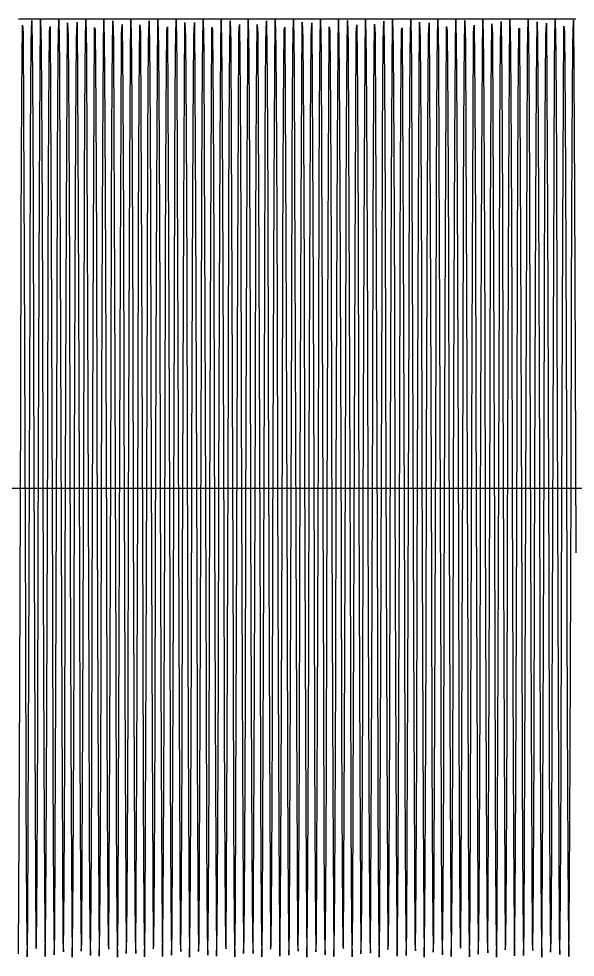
# Model space of a CAD drawing. Header units: metres. Extents: x 5 to 509, y -1 to 159.
# Drawn here: x 476.36 to 485.84, y 95 to 111 of the extents above; entities that cross this region are included whole.
import ezdxf

# ---------------------------------------------------------------- set-up
doc = ezdxf.new("R2010")
doc.units = ezdxf.units.M
doc.linetypes.add('DASHED', pattern=[0.6, 0.35, -0.25])
doc.layers.add('BASE', color=8, linetype='Continuous')
doc.layers.add('WAVE', color=7, linetype='Continuous')

msp = doc.modelspace()

# ---------------------------------------------------------------- linework, layer by layer
at = {"layer": 'BASE'}
msp.add_line((29, 103), (501, 103), dxfattribs=at)
at = {"layer": 'WAVE', "linetype": 'DASHED'}
msp.add_lwpolyline([(476.349, 111), (476.359, 111), (476.369, 111), (476.379, 111), (476.389, 111), (476.399, 111), (476.409, 111), (476.419, 111), (476.429, 111), (476.439, 111), (476.449, 111), (476.459, 111), (476.469, 111), (476.479, 111), (476.489, 111), (476.499, 111), (476.509, 111), (476.519, 111), (476.529, 111), (476.539, 111), (476.549, 111), (476.559, 111), (476.569, 111), (476.579, 111), (476.589, 111), (476.599, 111), (476.609, 111), (476.619, 111), (476.629, 111), (476.639, 111), (476.649, 111), (476.659, 111), (476.669, 111), (476.679, 111), (476.689, 111), (476.699, 111), (476.709, 111), (476.719, 111), (476.729, 111), (476.739, 111), (476.749, 111), (476.759, 111), (476.769, 111), (476.779, 111), (476.789, 111), (476.799, 111), (476.809, 111), (476.819, 111), (476.829, 111), (476.839, 111), (476.849, 111), (476.859, 111), (476.869, 111), (476.879, 111), (476.889, 111), (476.899, 111), (476.909, 111), (476.919, 111), (476.929, 111), (476.939, 111), (476.949, 111), (476.959, 111), (476.969, 111), (476.979, 111), (476.989, 111), (476.999, 111), (477.009, 111), (477.019, 111), (477.029, 111), (477.039, 111), (477.049, 111), (477.059, 111), (477.069, 111), (477.079, 111), (477.089, 111), (477.099, 111), (477.109, 111), (477.119, 111), (477.129, 111), (477.139, 111), (477.149, 111), (477.159, 111), (477.169, 111), (477.179, 111), (477.189, 111), (477.199, 111), (477.209, 111), (477.219, 111), (477.229, 111), (477.239, 111), (477.249, 111), (477.259, 111), (477.269, 111), (477.279, 111), (477.289, 111), (477.299, 111), (477.309, 111), (477.319, 111), (477.329, 111), (477.339, 111), (477.349, 111), (477.359, 111), (477.369, 111), (477.379, 111), (477.389, 111), (477.399, 111), (477.409, 111), (477.419, 111), (477.429, 111), (477.439, 111), (477.449, 111), (477.459, 111), (477.469, 111), (477.479, 111), (477.489, 111), (477.499, 111), (477.509, 111), (477.519, 111), (477.529, 111), (477.539, 111), (477.549, 111), (477.559, 111), (477.569, 111), (477.579, 111), (477.589, 111), (477.599, 111), (477.609, 111), (477.619, 111), (477.629, 111), (477.639, 111), (477.649, 111), (477.659, 111), (477.669, 111), (477.679, 111), (477.689, 111), (477.699, 111), (477.709, 111), (477.719, 111), (477.729, 111), (477.739, 111), (477.749, 111), (477.759, 111), (477.769, 111), (477.779, 111), (477.789, 111), (477.799, 111), (477.809, 111), (477.819, 111), (477.829, 111), (477.839, 111), (477.849, 111), (477.859, 111), (477.869, 111), (477.879, 111), (477.889, 111), (477.899, 111), (477.909, 111), (477.919, 111), (477.929, 111), (477.939, 111), (477.949, 111), (477.959, 111), (477.969, 111), (477.979, 111), (477.989, 111), (477.999, 111), (478.009, 111), (478.019, 111), (478.029, 111), (478.039, 111), (478.049, 111), (478.059, 111), (478.069, 111), (478.079, 111), (478.089, 111), (478.099, 111), (478.109, 111), (478.119, 111), (478.129, 111), (478.139, 111), (478.149, 111), (478.159, 111), (478.169, 111), (478.179, 111), (478.189, 111), (478.199, 111), (478.209, 111), (478.219, 111), (478.229, 111), (478.239, 111), (478.249, 111), (478.259, 111), (478.269, 111), (478.279, 111), (478.289, 111), (478.299, 111), (478.309, 111), (478.319, 111), (478.329, 111), (478.339, 111), (478.349, 111), (478.359, 111), (478.369, 111), (478.379, 111), (478.389, 111), (478.399, 111), (478.409, 111), (478.419, 111), (478.429, 111), (478.439, 111), (478.449, 111), (478.459, 111), (478.469, 111), (478.479, 111), (478.489, 111), (478.499, 111), (478.509, 111), (478.519, 111), (478.529, 111), (478.539, 111), (478.549, 111), (478.559, 111), (478.569, 111), (478.579, 111), (478.589, 111), (478.599, 111), (478.609, 111), (478.619, 111), (478.629, 111), (478.639, 111), (478.649, 111), (478.659, 111), (478.669, 111), (478.679, 111), (478.689, 111), (478.699, 111), (478.709, 111), (478.719, 111), (478.729, 111), (478.739, 111), (478.749, 111), (478.759, 111), (478.769, 111), (478.779, 111), (478.789, 111), (478.799, 111), (478.809, 111), (478.819, 111), (478.829, 111), (478.839, 111), (478.849, 111), (478.859, 111), (478.869, 111), (478.879, 111), (478.889, 111), (478.899, 111), (478.909, 111), (478.919, 111), (478.929, 111), (478.939, 111), (478.949, 111), (478.959, 111), (478.969, 111), (478.979, 111), (478.989, 111), (478.999, 111), (479.009, 111), (479.019, 111), (479.029, 111), (479.039, 111), (479.049, 111), (479.059, 111), (479.069, 111), (479.079, 111), (479.089, 111), (479.099, 111), (479.109, 111), (479.119, 111), (479.129, 111), (479.139, 111), (479.149, 111), (479.159, 111), (479.169, 111), (479.179, 111), (479.189, 111), (479.199, 111), (479.209, 111), (479.219, 111), (479.229, 111), (479.239, 111), (479.249, 111), (479.259, 111), (479.269, 111), (479.279, 111), (479.289, 111), (479.299, 111), (479.309, 111), (479.319, 111), (479.329, 111), (479.339, 111), (479.349, 111), (479.359, 111), (479.369, 111), (479.379, 111), (479.389, 111), (479.399, 111), (479.409, 111), (479.419, 111), (479.429, 111), (479.439, 111), (479.449, 111), (479.459, 111), (479.469, 111), (479.479, 111), (479.489, 111), (479.499, 111), (479.509, 111), (479.519, 111), (479.529, 111), (479.539, 111), (479.549, 111), (479.559, 111), (479.569, 111), (479.579, 111), (479.589, 111), (479.599, 111), (479.609, 111), (479.619, 111), (479.629, 111), (479.639, 111), (479.649, 111), (479.659, 111), (479.669, 111), (479.679, 111), (479.689, 111), (479.699, 111), (479.709, 111), (479.719, 111), (479.729, 111), (479.739, 111), (479.749, 111), (479.759, 111), (479.769, 111), (479.779, 111), (479.789, 111), (479.799, 111), (479.809, 111), (479.819, 111), (479.829, 111), (479.839, 111), (479.849, 111), (479.859, 111), (479.869, 111), (479.879, 111), (479.889, 111), (479.899, 111), (479.909, 111), (479.919, 111), (479.929, 111), (479.939, 111), (479.949, 111), (479.959, 111), (479.969, 111), (479.979, 111), (479.989, 111), (479.999, 111), (480.009, 111), (480.019, 111), (480.029, 111), (480.039, 111), (480.049, 111), (480.059, 111), (480.069, 111), (480.079, 111), (480.089, 111), (480.099, 111), (480.109, 111), (480.119, 111), (480.129, 111), (480.139, 111), (480.149, 111), (480.159, 111), (480.169, 111), (480.179, 111), (480.189, 111), (480.199, 111), (480.209, 111), (480.219, 111), (480.229, 111), (480.239, 111), (480.249, 111), (480.259, 111), (480.269, 111), (480.279, 111), (480.289, 111), (480.299, 111), (480.309, 111), (480.319, 111), (480.329, 111), (480.339, 111), (480.349, 111), (480.359, 111), (480.369, 111), (480.379, 111), (480.389, 111), (480.399, 111), (480.409, 111), (480.419, 111), (480.429, 111), (480.439, 111), (480.449, 111), (480.459, 111), (480.469, 111), (480.479, 111), (480.489, 111), (480.499, 111), (480.509, 111), (480.519, 111), (480.529, 111), (480.539, 111), (480.549, 111), (480.559, 111), (480.569, 111), (480.579, 111), (480.589, 111), (480.599, 111), (480.609, 111), (480.619, 111), (480.629, 111), (480.639, 111), (480.649, 111), (480.659, 111), (480.669, 111), (480.679, 111), (480.689, 111), (480.699, 111), (480.709, 111), (480.719, 111), (480.729, 111), (480.739, 111), (480.749, 111), (480.759, 111), (480.769, 111), (480.779, 111), (480.789, 111), (480.799, 111), (480.809, 111), (480.819, 111), (480.829, 111), (480.839, 111), (480.849, 111), (480.859, 111), (480.869, 111), (480.879, 111), (480.889, 111), (480.899, 111), (480.909, 111), (480.919, 111), (480.929, 111), (480.939, 111), (480.949, 111), (480.959, 111), (480.969, 111), (480.979, 111), (480.989, 111), (480.999, 111), (481.009, 111), (481.019, 111), (481.029, 111), (481.039, 111), (481.049, 111), (481.059, 111), (481.069, 111), (481.079, 111), (481.089, 111), (481.099, 111), (481.109, 111), (481.119, 111), (481.129, 111), (481.139, 111), (481.149, 111), (481.159, 111), (481.169, 111), (481.179, 111), (481.189, 111), (481.199, 111), (481.209, 111), (481.219, 111), (481.229, 111), (481.239, 111), (481.249, 111), (481.259, 111), (481.269, 111), (481.279, 111), (481.289, 111), (481.299, 111), (481.309, 111), (481.319, 111), (481.329, 111), (481.339, 111), (481.349, 111), (481.359, 111), (481.369, 111), (481.379, 111), (481.389, 111), (481.399, 111), (481.409, 111), (481.419, 111), (481.429, 111), (481.439, 111), (481.449, 111), (481.459, 111), (481.469, 111), (481.479, 111), (481.489, 111), (481.499, 111), (481.509, 111), (481.519, 111), (481.529, 111), (481.539, 111), (481.549, 111), (481.559, 111), (481.569, 111), (481.579, 111), (481.589, 111), (481.599, 111), (481.609, 111), (481.619, 111), (481.629, 111), (481.639, 111), (481.649, 111), (481.659, 111), (481.669, 111), (481.679, 111), (481.689, 111), (481.699, 111), (481.709, 111), (481.719, 111), (481.729, 111), (481.739, 111), (481.749, 111), (481.759, 111), (481.769, 111), (481.779, 111), (481.789, 111), (481.799, 111), (481.809, 111), (481.819, 111), (481.829, 111), (481.839, 111), (481.849, 111), (481.859, 111), (481.869, 111), (481.879, 111), (481.889, 111), (481.899, 111), (481.909, 111), (481.919, 111), (481.929, 111), (481.939, 111), (481.949, 111), (481.959, 111), (481.969, 111), (481.979, 111), (481.989, 111), (481.999, 111), (482.009, 111), (482.019, 111), (482.029, 111), (482.039, 111), (482.049, 111), (482.059, 111), (482.069, 111), (482.079, 111), (482.089, 111), (482.099, 111), (482.109, 111), (482.119, 111), (482.129, 111), (482.139, 111), (482.149, 111), (482.159, 111), (482.169, 111), (482.179, 111), (482.189, 111), (482.199, 111), (482.209, 111), (482.219, 111), (482.229, 111), (482.239, 111), (482.249, 111), (482.259, 111), (482.269, 111), (482.279, 111), (482.289, 111), (482.299, 111), (482.309, 111), (482.319, 111), (482.329, 111), (482.339, 111), (482.349, 111), (482.359, 111), (482.369, 111), (482.379, 111), (482.389, 111), (482.399, 111), (482.409, 111), (482.419, 111), (482.429, 111), (482.439, 111), (482.449, 111), (482.459, 111), (482.469, 111), (482.479, 111), (482.489, 111), (482.499, 111), (482.509, 111), (482.519, 111), (482.529, 111), (482.539, 111), (482.549, 111), (482.559, 111), (482.569, 111), (482.579, 111), (482.589, 111), (482.599, 111), (482.609, 111), (482.619, 111), (482.629, 111), (482.639, 111), (482.649, 111), (482.659, 111), (482.669, 111), (482.679, 111), (482.689, 111), (482.699, 111), (482.709, 111), (482.719, 111), (482.729, 111), (482.739, 111), (482.749, 111), (482.759, 111), (482.769, 111), (482.779, 111), (482.789, 111), (482.799, 111), (482.809, 111), (482.819, 111), (482.829, 111), (482.839, 111), (482.849, 111), (482.859, 111), (482.869, 111), (482.879, 111), (482.889, 111), (482.899, 111), (482.909, 111), (482.919, 111), (482.929, 111), (482.939, 111), (482.949, 111), (482.959, 111), (482.969, 111), (482.979, 111), (482.989, 111), (482.999, 111), (483.009, 111), (483.019, 111), (483.029, 111), (483.039, 111), (483.049, 111), (483.059, 111), (483.069, 111), (483.079, 111), (483.089, 111), (483.099, 111), (483.109, 111), (483.119, 111), (483.129, 111), (483.139, 111), (483.149, 111), (483.159, 111), (483.169, 111), (483.179, 111), (483.189, 111), (483.199, 111), (483.209, 111), (483.219, 111), (483.229, 111), (483.239, 111), (483.249, 111), (483.259, 111), (483.269, 111), (483.279, 111), (483.289, 111), (483.299, 111), (483.309, 111), (483.319, 111), (483.329, 111), (483.339, 111), (483.349, 111), (483.359, 111), (483.369, 111), (483.379, 111), (483.389, 111), (483.399, 111), (483.409, 111), (483.419, 111), (483.429, 111), (483.439, 111), (483.449, 111), (483.459, 111), (483.469, 111), (483.479, 111), (483.489, 111), (483.499, 111), (483.509, 111), (483.519, 111), (483.529, 111), (483.539, 111), (483.549, 111), (483.559, 111), (483.569, 111), (483.579, 111), (483.589, 111), (483.599, 111), (483.609, 111), (483.619, 111), (483.629, 111), (483.639, 111), (483.649, 111), (483.659, 111), (483.669, 111), (483.679, 111), (483.689, 111), (483.699, 111), (483.709, 111), (483.719, 111), (483.729, 111), (483.739, 111), (483.749, 111), (483.759, 111), (483.769, 111), (483.779, 111), (483.789, 111), (483.799, 111), (483.809, 111), (483.819, 111), (483.829, 111), (483.839, 111), (483.849, 111), (483.859, 111), (483.869, 111), (483.879, 111), (483.889, 111), (483.899, 111), (483.909, 111), (483.919, 111), (483.929, 111), (483.939, 111), (483.949, 111), (483.959, 111), (483.969, 111), (483.979, 111), (483.989, 111), (483.999, 111), (484.009, 111), (484.019, 111), (484.029, 111), (484.039, 111), (484.049, 111), (484.059, 111), (484.069, 111), (484.079, 111), (484.089, 111), (484.099, 111), (484.109, 111), (484.119, 111), (484.129, 111), (484.139, 111), (484.149, 111), (484.159, 111), (484.169, 111), (484.179, 111), (484.189, 111), (484.199, 111), (484.209, 111), (484.219, 111), (484.229, 111), (484.239, 111), (484.249, 111), (484.259, 111), (484.269, 111), (484.279, 111), (484.289, 111), (484.299, 111), (484.309, 111), (484.319, 111), (484.329, 111), (484.339, 111), (484.349, 111), (484.359, 111), (484.369, 111), (484.379, 111), (484.389, 111), (484.399, 111), (484.409, 111), (484.419, 111), (484.429, 111), (484.439, 111), (484.449, 111), (484.459, 111), (484.469, 111), (484.479, 111), (484.489, 111), (484.499, 111), (484.509, 111), (484.519, 111), (484.529, 111), (484.539, 111), (484.549, 111), (484.559, 111), (484.569, 111), (484.579, 111), (484.589, 111), (484.599, 111), (484.609, 111), (484.619, 111), (484.629, 111), (484.639, 111), (484.649, 111), (484.659, 111), (484.669, 111), (484.679, 111), (484.689, 111), (484.699, 111), (484.709, 111), (484.719, 111), (484.729, 111), (484.739, 111), (484.749, 111), (484.759, 111), (484.769, 111), (484.779, 111), (484.789, 111), (484.799, 111), (484.809, 111), (484.819, 111), (484.829, 111), (484.839, 111), (484.849, 111), (484.859, 111), (484.869, 111), (484.879, 111), (484.889, 111), (484.899, 111), (484.909, 111), (484.919, 111), (484.929, 111), (484.939, 111), (484.949, 111), (484.959, 111), (484.969, 111), (484.979, 111), (484.989, 111), (484.999, 111), (485.01, 111), (485.02, 111), (485.03, 111), (485.04, 111), (485.05, 111), (485.06, 111), (485.07, 111), (485.08, 111), (485.09, 111), (485.1, 111), (485.11, 111), (485.12, 111), (485.13, 111), (485.14, 111), (485.15, 111), (485.16, 111), (485.17, 111), (485.18, 111), (485.19, 111), (485.2, 111), (485.21, 111), (485.22, 111), (485.23, 111), (485.24, 111), (485.25, 111), (485.26, 111), (485.27, 111), (485.28, 111), (485.29, 111), (485.3, 111), (485.31, 111), (485.32, 111), (485.33, 111), (485.34, 111), (485.35, 111), (485.36, 111), (485.37, 111), (485.38, 111), (485.39, 111), (485.4, 111), (485.41, 111), (485.42, 111), (485.43, 111), (485.44, 111), (485.45, 111), (485.46, 111), (485.47, 111), (485.48, 111), (485.49, 111), (485.5, 111), (485.51, 111), (485.52, 111), (485.53, 111), (485.54, 111), (485.55, 111), (485.56, 111), (485.57, 111), (485.58, 111), (485.59, 111), (485.6, 111), (485.61, 111), (485.62, 111), (485.63, 111), (485.64, 111), (485.65, 111), (485.66, 111), (485.67, 111), (485.68, 111), (485.69, 111), (485.7, 111), (485.71, 111), (485.72, 111), (485.73, 111), (485.74, 111), (485.75, 111), (485.76, 111), (485.77, 111), (485.78, 111), (485.79, 111), (485.8, 111), (485.81, 111), (485.82, 111), (485.83, 111), (485.84, 111), (485.85, 111)], dxfattribs=at)
at = {"layer": 'WAVE'}
msp.add_lwpolyline([(476.349, 95.057), (476.359, 96.087), (476.369, 98.255), (476.379, 101.203), (476.389, 104.447), (476.399, 107.453), (476.409, 109.726), (476.419, 110.893), (476.429, 110.761), (476.439, 109.353), (476.449, 106.899), (476.459, 103.804), (476.469, 100.577), (476.479, 97.748), (476.489, 95.783), (476.499, 95.006), (476.509, 95.543), (476.519, 97.307), (476.529, 100.008), (476.539, 103.201), (476.549, 106.361), (476.559, 108.968), (476.569, 110.593), (476.579, 110.969), (476.589, 110.034), (476.599, 107.942), (476.609, 105.037), (476.619, 101.797), (476.629, 98.755), (476.639, 96.411), (476.649, 95.151), (476.659, 95.182), (476.669, 96.5), (476.679, 98.886), (476.689, 101.95), (476.699, 105.186), (476.709, 108.063), (476.719, 110.106), (476.729, 110.981), (476.739, 110.543), (476.749, 108.864), (476.759, 106.22), (476.769, 103.046), (476.779, 99.865), (476.789, 97.2), (476.799, 95.489), (476.809, 95.013), (476.819, 95.851), (476.829, 97.866), (476.839, 100.725), (476.849, 103.958), (476.859, 107.034), (476.869, 109.446), (476.879, 110.797), (476.889, 110.867), (476.899, 109.641), (476.909, 107.324), (476.919, 104.295), (476.929, 101.053), (476.939, 98.131), (476.949, 96.011), (476.959, 95.04), (476.969, 95.378), (476.979, 96.971), (476.989, 99.555), (476.999, 102.706), (477.009, 105.905), (477.019, 108.627), (477.029, 110.423), (477.039, 110.997), (477.049, 110.256), (477.059, 108.322), (477.069, 105.512), (477.079, 102.288), (477.089, 99.182), (477.099, 96.704), (477.109, 95.262), (477.119, 95.092), (477.129, 96.224), (477.139, 98.47), (477.149, 101.461), (477.159, 104.706), (477.169, 107.67), (477.179, 109.866), (477.189, 110.932), (477.199, 110.693), (477.209, 109.189), (477.219, 106.667), (477.229, 103.541), (477.239, 100.327), (477.249, 97.552), (477.259, 95.673), (477.269, 95), (477.279, 95.643), (477.289, 97.496), (477.299, 100.255), (477.309, 103.465), (477.319, 106.598), (477.329, 109.14), (477.339, 110.672), (477.349, 110.941), (477.359, 109.905), (477.369, 107.732), (477.379, 104.781), (477.389, 101.537), (477.399, 98.533), (477.409, 96.265), (477.419, 95.104), (477.429, 95.243), (477.439, 96.657), (477.449, 99.115), (477.459, 102.212), (477.469, 105.439), (477.479, 108.264), (477.489, 110.224), (477.499, 110.995), (477.509, 110.451), (477.519, 108.681), (477.529, 105.977), (477.539, 102.783), (477.549, 99.624), (477.559, 97.021), (477.569, 95.402), (477.579, 95.032), (477.589, 95.974), (477.599, 98.071), (477.609, 100.979), (477.619, 104.219), (477.629, 107.259), (477.639, 109.598), (477.649, 110.852), (477.659, 110.814), (477.669, 109.491), (477.679, 107.1), (477.689, 104.034), (477.699, 100.798), (477.709, 97.925), (477.719, 95.886), (477.729, 95.018), (477.739, 95.463), (477.749, 97.147), (477.759, 99.795), (477.769, 102.97), (477.779, 106.15), (477.789, 108.811), (477.799, 110.517), (477.809, 110.986), (477.819, 110.141), (477.829, 108.122), (477.839, 105.26), (477.849, 102.026), (477.859, 98.952), (477.869, 96.545), (477.879, 95.199), (477.889, 95.136), (477.899, 96.368), (477.909, 98.69), (477.919, 101.721), (477.929, 104.963), (477.939, 107.882), (477.949, 109.997), (477.959, 110.962), (477.969, 110.617), (477.979, 109.019), (477.989, 106.43), (477.999, 103.278), (478.009, 100.079), (478.019, 97.362), (478.029, 95.571), (478.039, 95.003), (478.049, 95.751), (478.059, 97.69), (478.069, 100.504), (478.079, 103.728), (478.089, 106.832), (478.099, 109.306), (478.109, 110.743), (478.119, 110.905), (478.129, 109.768), (478.139, 107.517), (478.149, 104.523), (478.159, 101.278), (478.169, 98.317), (478.179, 96.126), (478.189, 95.066), (478.199, 95.311), (478.209, 96.821), (478.219, 99.348), (478.229, 102.475), (478.239, 105.689), (478.249, 108.46), (478.259, 110.333), (478.269, 111), (478.279, 110.351), (478.289, 108.492), (478.299, 105.73), (478.309, 102.519), (478.319, 99.387), (478.329, 96.849), (478.339, 95.323), (478.349, 95.061), (478.359, 96.104), (478.369, 98.281), (478.379, 101.235), (478.389, 104.479), (478.399, 107.48), (478.409, 109.744), (478.419, 110.898), (478.429, 110.753), (478.439, 109.333), (478.449, 106.871), (478.459, 103.772), (478.469, 100.546), (478.479, 97.723), (478.489, 95.769), (478.499, 95.005), (478.509, 95.555), (478.519, 97.33), (478.529, 100.039), (478.539, 103.234), (478.549, 106.39), (478.559, 108.989), (478.569, 110.603), (478.579, 110.966), (478.589, 110.019), (478.599, 107.916), (478.609, 105.005), (478.619, 101.765), (478.629, 98.727), (478.639, 96.392), (478.649, 95.145), (478.659, 95.189), (478.669, 96.519), (478.679, 98.915), (478.689, 101.982), (478.699, 105.218), (478.709, 108.088), (478.719, 110.121), (478.729, 110.983), (478.739, 110.532), (478.749, 108.841), (478.759, 106.19), (478.769, 103.014), (478.779, 99.835), (478.789, 97.177), (478.799, 95.477), (478.809, 95.015), (478.819, 95.866), (478.829, 97.891), (478.839, 100.756), (478.849, 103.99), (478.859, 107.062), (478.869, 109.465), (478.879, 110.805), (478.889, 110.861), (478.899, 109.623), (478.909, 107.296), (478.919, 104.263), (478.929, 101.021), (478.939, 98.105), (478.949, 95.995), (478.959, 95.037), (478.969, 95.388), (478.979, 96.992), (478.989, 99.585), (478.999, 102.739), (479.009, 105.936), (479.019, 108.65), (479.029, 110.435), (479.039, 110.996), (479.049, 110.243), (479.059, 108.297), (479.069, 105.481), (479.079, 102.256), (479.089, 99.154), (479.099, 96.684), (479.109, 95.253), (479.119, 95.097), (479.129, 96.241), (479.139, 98.497), (479.149, 101.493), (479.159, 104.738), (479.169, 107.696), (479.179, 109.882), (479.189, 110.936), (479.199, 110.684), (479.209, 109.168), (479.219, 106.638), (479.229, 103.509), (479.239, 100.296), (479.249, 97.528), (479.259, 95.66), (479.269, 95), (479.279, 95.656), (479.289, 97.52), (479.299, 100.285), (479.309, 103.497), (479.319, 106.628), (479.329, 109.161), (479.339, 110.681), (479.349, 110.937), (479.359, 109.888), (479.369, 107.706), (479.379, 104.749), (479.389, 101.505), (479.399, 98.506), (479.409, 96.247), (479.419, 95.099), (479.429, 95.251), (479.439, 96.677), (479.449, 99.144), (479.459, 102.245), (479.469, 105.47), (479.479, 108.289), (479.489, 110.238), (479.499, 110.996), (479.509, 110.439), (479.519, 108.658), (479.529, 105.946), (479.539, 102.75), (479.549, 99.595), (479.559, 97), (479.569, 95.392), (479.579, 95.035), (479.589, 95.989), (479.599, 98.097), (479.609, 101.01), (479.619, 104.252), (479.629, 107.287), (479.639, 109.617), (479.649, 110.858), (479.659, 110.807), (479.669, 109.472), (479.679, 107.071), (479.689, 104.001), (479.699, 100.767), (479.709, 97.899), (479.719, 95.871), (479.729, 95.016), (479.739, 95.474), (479.749, 97.17), (479.759, 99.825), (479.769, 103.003), (479.779, 106.18), (479.789, 108.834), (479.799, 110.528), (479.809, 110.984), (479.819, 110.127), (479.829, 108.097), (479.839, 105.228), (479.849, 101.994), (479.859, 98.924), (479.869, 96.525), (479.879, 95.192), (479.889, 95.143), (479.899, 96.386), (479.909, 98.717), (479.919, 101.753), (479.929, 104.994), (479.939, 107.907), (479.949, 110.013), (479.959, 110.965), (479.969, 110.607), (479.979, 108.997), (479.989, 106.401), (479.999, 103.245), (480.009, 100.049), (480.019, 97.338), (480.029, 95.559), (480.039, 95.004), (480.049, 95.764), (480.059, 97.715), (480.069, 100.535), (480.079, 103.76), (480.089, 106.861), (480.099, 109.326), (480.109, 110.751), (480.119, 110.9), (480.129, 109.75), (480.139, 107.49), (480.149, 104.49), (480.159, 101.246), (480.169, 98.29), (480.179, 96.109), (480.189, 95.062), (480.199, 95.32), (480.209, 96.842), (480.219, 99.377), (480.229, 102.508), (480.239, 105.719), (480.249, 108.484), (480.259, 110.346), (480.269, 111), (480.279, 110.338), (480.289, 108.468), (480.299, 105.699), (480.309, 102.486), (480.319, 99.358), (480.329, 96.828), (480.339, 95.314), (480.349, 95.065), (480.359, 96.12), (480.369, 98.308), (480.379, 101.267), (480.389, 104.511), (480.399, 107.507), (480.409, 109.762), (480.419, 110.904), (480.429, 110.745), (480.439, 109.313), (480.449, 106.842), (480.459, 103.739), (480.469, 100.515), (480.479, 97.699), (480.489, 95.755), (480.499, 95.004), (480.509, 95.567), (480.519, 97.354), (480.529, 100.069), (480.539, 103.266), (480.549, 106.42), (480.559, 109.011), (480.569, 110.613), (480.579, 110.963), (480.589, 110.003), (480.599, 107.891), (480.609, 104.974), (480.619, 101.732), (480.629, 98.699), (480.639, 96.374), (480.649, 95.139), (480.659, 95.196), (480.669, 96.538), (480.679, 98.943), (480.689, 102.015), (480.699, 105.249), (480.709, 108.113), (480.719, 110.136), (480.729, 110.985), (480.739, 110.521), (480.749, 108.819), (480.759, 106.16), (480.769, 102.981), (480.779, 99.805), (480.789, 97.155), (480.799, 95.466), (480.809, 95.017), (480.819, 95.881), (480.829, 97.916), (480.839, 100.787), (480.849, 104.023), (480.859, 107.09), (480.869, 109.484), (480.879, 110.812), (480.889, 110.854), (480.899, 109.605), (480.909, 107.269), (480.919, 104.23), (480.929, 100.99), (480.939, 98.08), (480.949, 95.979), (480.959, 95.033), (480.969, 95.398), (480.979, 97.014), (480.989, 99.614), (480.999, 102.771), (481.009, 105.966), (481.019, 108.673), (481.029, 110.447), (481.039, 110.995), (481.049, 110.229), (481.059, 108.273), (481.069, 105.45), (481.079, 102.223), (481.089, 99.125), (481.099, 96.664), (481.109, 95.245), (481.119, 95.102), (481.129, 96.259), (481.139, 98.524), (481.149, 101.526), (481.159, 104.77), (481.169, 107.723), (481.179, 109.899), (481.189, 110.94), (481.199, 110.675), (481.209, 109.147), (481.219, 106.609), (481.229, 103.476), (481.239, 100.265), (481.249, 97.504), (481.259, 95.647), (481.269, 95), (481.279, 95.669), (481.289, 97.544), (481.299, 100.316), (481.309, 103.53), (481.319, 106.657), (481.329, 109.182), (481.339, 110.69), (481.349, 110.933), (481.359, 109.871), (481.369, 107.679), (481.379, 104.717), (481.389, 101.472), (481.399, 98.479), (481.409, 96.23), (481.419, 95.094), (481.429, 95.259), (481.439, 96.697), (481.449, 99.172), (481.459, 102.277), (481.469, 105.501), (481.479, 108.313), (481.489, 110.252), (481.499, 110.997), (481.509, 110.427), (481.519, 108.635), (481.529, 105.916), (481.539, 102.717), (481.549, 99.565), (481.559, 96.978), (481.569, 95.382), (481.579, 95.039), (481.589, 96.005), (481.599, 98.122), (481.609, 101.042), (481.619, 104.284), (481.629, 107.314), (481.639, 109.635), (481.649, 110.864), (481.659, 110.8), (481.669, 109.452), (481.679, 107.043), (481.689, 103.969), (481.699, 100.735), (481.709, 97.874), (481.719, 95.856), (481.729, 95.014), (481.739, 95.485), (481.749, 97.192), (481.759, 99.855), (481.769, 103.035), (481.779, 106.21), (481.789, 108.856), (481.799, 110.539), (481.809, 110.982), (481.819, 110.112), (481.829, 108.071), (481.839, 105.197), (481.849, 101.961), (481.859, 98.896), (481.869, 96.506), (481.879, 95.185), (481.889, 95.149), (481.899, 96.404), (481.909, 98.745), (481.919, 101.786), (481.929, 105.026), (481.939, 107.933), (481.949, 110.029), (481.959, 110.968), (481.969, 110.596), (481.979, 108.975), (481.989, 106.371), (481.999, 103.212), (482.009, 100.019), (482.019, 97.315), (482.029, 95.547), (482.039, 95.005), (482.049, 95.778), (482.059, 97.74), (482.069, 100.566), (482.079, 103.793), (482.089, 106.889), (482.099, 109.346), (482.109, 110.759), (482.119, 110.895), (482.129, 109.733), (482.139, 107.463), (482.149, 104.458), (482.159, 101.214), (482.169, 98.264), (482.179, 96.093), (482.189, 95.058), (482.199, 95.33), (482.209, 96.863), (482.219, 99.406), (482.229, 102.54), (482.239, 105.75), (482.249, 108.508), (482.259, 110.359), (482.269, 111), (482.279, 110.325), (482.289, 108.444), (482.299, 105.669), (482.309, 102.454), (482.319, 99.329), (482.329, 96.808), (482.339, 95.305), (482.349, 95.069), (482.359, 96.137), (482.369, 98.334), (482.379, 101.299), (482.389, 104.544), (482.399, 107.534), (482.409, 109.779), (482.419, 110.909), (482.429, 110.737), (482.439, 109.293), (482.449, 106.813), (482.459, 103.707), (482.469, 100.484), (482.479, 97.675), (482.489, 95.742), (482.499, 95.003), (482.509, 95.579), (482.519, 97.377), (482.529, 100.099), (482.539, 103.299), (482.549, 106.45), (482.559, 109.033), (482.569, 110.623), (482.579, 110.96), (482.589, 109.987), (482.599, 107.865), (482.609, 104.942), (482.619, 101.7), (482.629, 98.672), (482.639, 96.356), (482.649, 95.133), (482.659, 95.204), (482.669, 96.557), (482.679, 98.971), (482.689, 102.047), (482.699, 105.28), (482.709, 108.138), (482.719, 110.151), (482.729, 110.987), (482.739, 110.51), (482.749, 108.797), (482.759, 106.13), (482.769, 102.948), (482.779, 99.775), (482.789, 97.133), (482.799, 95.455), (482.809, 95.019), (482.819, 95.896), (482.829, 97.941), (482.839, 100.819), (482.849, 104.055), (482.859, 107.118), (482.869, 109.503), (482.879, 110.819), (482.889, 110.848), (482.899, 109.586), (482.909, 107.241), (482.919, 104.198), (482.929, 100.958), (482.939, 98.054), (482.949, 95.963), (482.959, 95.031), (482.969, 95.409), (482.979, 97.036), (482.989, 99.644), (482.999, 102.804), (483.009, 105.996), (483.019, 108.696), (483.029, 110.459), (483.039, 110.994), (483.049, 110.215), (483.059, 108.248), (483.069, 105.418), (483.079, 102.191), (483.089, 99.096), (483.099, 96.644), (483.109, 95.237), (483.119, 95.108), (483.129, 96.276), (483.139, 98.551), (483.149, 101.558), (483.159, 104.802), (483.169, 107.749), (483.179, 109.915), (483.189, 110.944), (483.199, 110.666), (483.209, 109.127), (483.219, 106.579), (483.229, 103.443), (483.239, 100.234), (483.249, 97.48), (483.259, 95.635), (483.269, 95), (483.279, 95.682), (483.289, 97.568), (483.299, 100.347), (483.309, 103.563), (483.319, 106.686), (483.329, 109.203), (483.339, 110.699), (483.349, 110.929), (483.359, 109.855), (483.369, 107.653), (483.379, 104.685), (483.389, 101.44), (483.399, 98.452), (483.409, 96.212), (483.419, 95.089), (483.429, 95.267), (483.439, 96.717), (483.449, 99.201), (483.459, 102.31), (483.469, 105.532), (483.479, 108.338), (483.489, 110.265), (483.499, 110.998), (483.509, 110.415), (483.519, 108.612), (483.529, 105.885), (483.539, 102.685), (483.549, 99.536), (483.559, 96.957), (483.569, 95.372), (483.579, 95.042), (483.589, 96.021), (483.599, 98.148), (483.609, 101.074), (483.619, 104.316), (483.629, 107.342), (483.639, 109.653), (483.649, 110.87), (483.659, 110.793), (483.669, 109.433), (483.679, 107.015), (483.689, 103.937), (483.699, 100.704), (483.709, 97.849), (483.719, 95.842), (483.729, 95.012), (483.739, 95.496), (483.749, 97.215), (483.759, 99.885), (483.769, 103.068), (483.779, 106.239), (483.789, 108.878), (483.799, 110.55), (483.809, 110.98), (483.819, 110.097), (483.829, 108.046), (483.839, 105.166), (483.849, 101.929), (483.859, 98.868), (483.869, 96.487), (483.879, 95.178), (483.889, 95.155), (483.899, 96.423), (483.909, 98.773), (483.919, 101.818), (483.929, 105.058), (483.939, 107.959), (483.949, 110.044), (483.959, 110.971), (483.969, 110.586), (483.979, 108.954), (483.989, 106.341), (483.999, 103.18), (484.009, 99.988), (484.019, 97.293), (484.029, 95.536), (484.039, 95.007), (484.049, 95.793), (484.059, 97.764), (484.069, 100.597), (484.079, 103.825), (484.089, 106.918), (484.099, 109.366), (484.109, 110.767), (484.119, 110.89), (484.129, 109.715), (484.139, 107.435), (484.149, 104.426), (484.159, 101.182), (484.169, 98.238), (484.179, 96.076), (484.189, 95.054), (484.199, 95.339), (484.209, 96.884), (484.219, 99.435), (484.229, 102.573), (484.239, 105.781), (484.249, 108.531), (484.259, 110.372), (484.269, 111), (484.279, 110.311), (484.289, 108.42), (484.299, 105.638), (484.309, 102.421), (484.319, 99.3), (484.329, 96.787), (484.339, 95.296), (484.349, 95.073), (484.359, 96.154), (484.369, 98.361), (484.379, 101.331), (484.389, 104.576), (484.399, 107.561), (484.409, 109.796), (484.419, 110.913), (484.429, 110.729), (484.439, 109.273), (484.449, 106.785), (484.459, 103.674), (484.469, 100.453), (484.479, 97.65), (484.489, 95.728), (484.499, 95.002), (484.509, 95.592), (484.519, 97.4), (484.529, 100.13), (484.539, 103.332), (484.549, 106.479), (484.559, 109.054), (484.569, 110.633), (484.579, 110.956), (484.589, 109.971), (484.599, 107.839), (484.609, 104.91), (484.619, 101.668), (484.629, 98.644), (484.639, 96.338), (484.649, 95.127), (484.659, 95.211), (484.669, 96.577), (484.679, 98.999), (484.689, 102.08), (484.699, 105.312), (484.709, 108.163), (484.719, 110.166), (484.729, 110.989), (484.739, 110.498), (484.749, 108.774), (484.759, 106.1), (484.769, 102.916), (484.779, 99.746), (484.789, 97.111), (484.799, 95.445), (484.809, 95.022), (484.819, 95.911), (484.829, 97.967), (484.839, 100.85), (484.849, 104.087), (484.859, 107.146), (484.869, 109.522), (484.879, 110.826), (484.889, 110.842), (484.899, 109.568), (484.909, 107.213), (484.919, 104.166), (484.929, 100.927), (484.939, 98.028), (484.949, 95.948), (484.959, 95.028), (484.969, 95.419), (484.979, 97.057), (484.989, 99.673), (484.999, 102.837), (485.01, 106.027), (485.02, 108.719), (485.03, 110.47), (485.04, 110.993), (485.05, 110.2), (485.06, 108.223), (485.07, 105.387), (485.08, 102.158), (485.09, 99.068), (485.1, 96.624), (485.11, 95.23), (485.12, 95.113), (485.13, 96.294), (485.14, 98.578), (485.15, 101.59), (485.16, 104.833), (485.17, 107.775), (485.18, 109.932), (485.19, 110.948), (485.2, 110.656), (485.21, 109.105), (485.22, 106.55), (485.23, 103.411), (485.24, 100.204), (485.25, 97.457), (485.26, 95.622), (485.27, 95.001), (485.28, 95.695), (485.29, 97.592), (485.3, 100.378), (485.31, 103.595), (485.32, 106.715), (485.33, 109.223), (485.34, 110.708), (485.35, 110.925), (485.36, 109.838), (485.37, 107.626), (485.38, 104.653), (485.39, 101.408), (485.4, 98.425), (485.41, 96.195), (485.42, 95.084), (485.43, 95.276), (485.44, 96.738), (485.45, 99.23), (485.46, 102.342), (485.47, 105.563), (485.48, 108.362), (485.49, 110.279), (485.5, 110.998), (485.51, 110.402), (485.52, 108.588), (485.53, 105.855), (485.54, 102.652), (485.55, 99.506), (485.56, 96.935), (485.57, 95.362), (485.58, 95.045), (485.59, 96.037), (485.6, 98.174), (485.61, 101.105), (485.62, 104.348), (485.63, 107.369), (485.64, 109.671), (485.65, 110.876), (485.66, 110.785), (485.67, 109.414), (485.68, 106.987), (485.69, 103.904), (485.7, 100.673), (485.71, 97.824), (485.72, 95.827), (485.73, 95.01), (485.74, 95.507), (485.75, 97.237), (485.76, 99.915), (485.77, 103.101), (485.78, 106.269), (485.79, 108.9), (485.8, 110.561), (485.81, 110.977), (485.82, 110.081), (485.83, 108.021), (485.84, 105.134), (485.85, 101.896)], dxfattribs=at)

doc.saveas('drawing.dxf')
